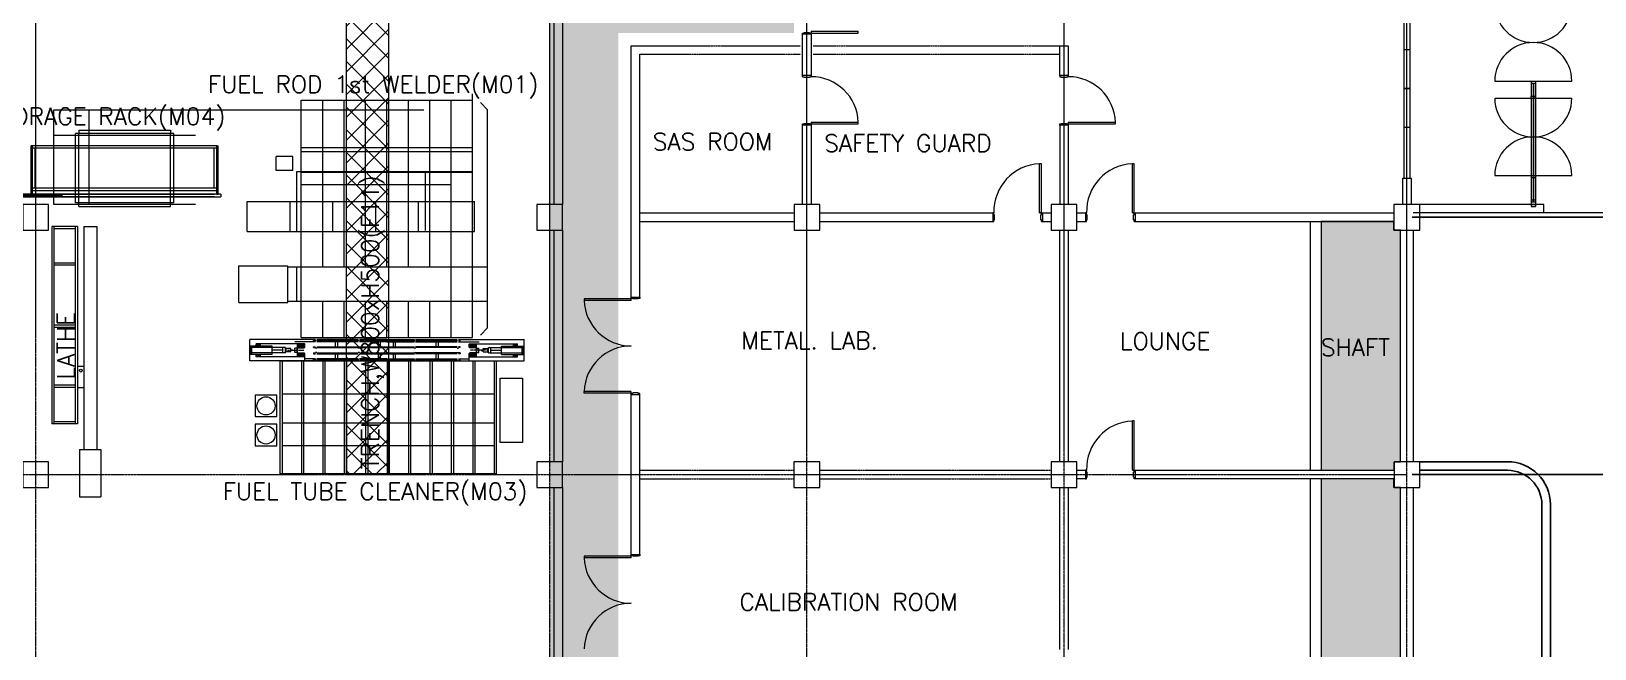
# Model space of a CAD drawing. Extents: x -59767 to 1106559, y -1290 to 1129522.
# Drawn here: x 122758 to 159242, y 250385 to 264782 of the extents above; entities that cross this region are included whole.
import ezdxf

# ---------------------------------------------------------------- set-up
doc = ezdxf.new("R2010")
doc.units = 0
doc.linetypes.add('CENTER', pattern=[2, 1.25, -0.25, 0.25, -0.25])
doc.linetypes.add('HIDDEN', pattern=[0.375, 0.25, -0.125])
doc.layers.get('Defpoints').update_dxf_attribs({"linetype": 'CONTINUOUS', "lineweight": 9})
for name, color, linetype, lineweight in [('COLUMN', 2, 'CONTINUOUS', 9), ('DOOR', 4, 'CONTINUOUS', 9), ('DRY WALL', 254, 'HIDDEN', 9), ('TEXT', 3, 'CONTINUOUS', 9), ('TRENCH', 9, 'CONTINUOUS', 9), ('WALL', 7, 'CONTINUOUS', 9), ('WALL_200', 3, 'CONTINUOUS', 9), ('WALL_300', 7, 'CONTINUOUS', 9), ('중간선', 5, 'CONTINUOUS', 9), ('중심선', 1, 'CENTER', 9), ('치수선', 6, 'CONTINUOUS', 9)]:
    doc.layers.add(name, color=color, linetype=linetype, lineweight=lineweight)
doc.layers.add('CY', color=4, linetype='CONTINUOUS')
doc.styles.get("Standard").update_dxf_attribs({"font": 'romans.shx', "bigfont": 'whtgtxt.shx'})
doc.dimstyles.new('ISO-25', dxfattribs={"dimscale": 200, "dimtxt": 3, "dimasz": 2.5, "dimexe": 1.25, "dimexo": 0.625, "dimtad": 1, "dimdec": 0, "dimdsep": 46, "dimtxsty": 'Standard', "dimcen": 2.5, "dimadec": 0, "dimazin": 0, "dimtp": 0.1, "dimtm": 0.1, "dimtfac": 0.6, "dimtdec": 0, "dimtmove": 0, "dimatfit": 3, "dimfxl": 1, "dimtvp": 1, "dimtolj": 1, "dimarcsym": 0})

# ---------------------------------------------------------------- blocks, each defined once
blk = doc.blocks.new('column600')
at = {"layer": 'COLUMN', "linetype": 'Continuous'}
blk.add_lwpolyline([(-300, -300), (300, -300), (300, 300), (-300, 300)], close=True, dxfattribs=at)
blk = doc.blocks.new('*D29')
at = {"layer": 'Defpoints', "color": 0, "transparency": 16777216}
for p in [(154858, 254445), (154858, 248445), (168302, 248445)]:
    blk.add_point(p, dxfattribs=at)
at = {"layer": '치수선', "color": 0, "lineweight": -2, "transparency": 16777216}
for p, q in [((154983, 254445), (168552, 254445)), ((168302, 253945), (168302, 248945)), ((154983, 248445), (168552, 248445))]:
    blk.add_line(p, q, dxfattribs=at)
at = {"layer": '치수선', "color": 0, "transparency": 16777216}
for points in [[(168219, 253945), (168386, 253945), (168302, 254445)], [(168219, 248945), (168386, 248945), (168302, 248445)]]:
    blk.add_solid(points, dxfattribs=at)
at = {"layer": '치수선', "color": 0, "transparency": 16777216, "insert": (167877, 251445), "char_height": 600, "attachment_point": 5, "rotation": 90}
blk.add_mtext('\\A1;6000', dxfattribs=at)
blk = doc.blocks.new('*D30')
at = {"layer": 'Defpoints', "color": 0, "transparency": 16777216}
for p in [(154858, 260445), (168302, 260445), (154858, 254445)]:
    blk.add_point(p, dxfattribs=at)
at = {"layer": '치수선', "color": 0, "lineweight": -2, "transparency": 16777216}
for p, q in [((154983, 260445), (168552, 260445)), ((168302, 254945), (168302, 259945)), ((154983, 254445), (168552, 254445))]:
    blk.add_line(p, q, dxfattribs=at)
at = {"layer": '치수선', "color": 0, "transparency": 16777216}
for points in [[(168219, 259945), (168386, 259945), (168302, 260445)], [(168219, 254945), (168386, 254945), (168302, 254445)]]:
    blk.add_solid(points, dxfattribs=at)
at = {"layer": '치수선', "color": 0, "transparency": 16777216, "insert": (167877, 257445), "char_height": 600, "attachment_point": 5, "rotation": 90}
blk.add_mtext('\\A1;6000', dxfattribs=at)
blk = doc.blocks.new('*D33')
at = {"layer": 'Defpoints', "color": 0, "transparency": 16777216}
for p in [(154858, 266445), (154858, 260445), (168302, 260445)]:
    blk.add_point(p, dxfattribs=at)
at = {"layer": '치수선', "color": 0, "lineweight": -2, "transparency": 16777216}
for p, q in [((154983, 266445), (168552, 266445)), ((168302, 265945), (168302, 260945)), ((154983, 260445), (168552, 260445))]:
    blk.add_line(p, q, dxfattribs=at)
at = {"layer": '치수선', "color": 0, "transparency": 16777216}
for points in [[(168219, 265945), (168386, 265945), (168302, 266445)], [(168219, 260945), (168386, 260945), (168302, 260445)]]:
    blk.add_solid(points, dxfattribs=at)
at = {"layer": '치수선', "color": 0, "transparency": 16777216, "insert": (167877, 263445), "char_height": 600, "attachment_point": 5, "rotation": 90}
blk.add_mtext('\\A1;6000', dxfattribs=at)
blk = doc.blocks.new('*D180')
at = {"layer": 'Defpoints', "color": 0}
for p in [(154857, 303095), (154858, 240445), (172985, 240445)]:
    blk.add_point(p, dxfattribs=at)
at = {"layer": '치수선', "color": 0, "lineweight": -2}
for p, q in [((154982, 303095), (173235, 303095)), ((172985, 302595), (172985, 240945)), ((154983, 240445), (173235, 240445))]:
    blk.add_line(p, q, dxfattribs=at)
at = {"layer": '치수선', "color": 0}
for points in [[(173069, 302595), (172902, 302595), (172985, 303095)], [(172902, 240945), (173069, 240945), (172985, 240445)]]:
    blk.add_solid(points, dxfattribs=at)
at = {"layer": '치수선', "color": 0, "insert": (172560, 271770), "char_height": 600, "attachment_point": 5, "rotation": 90}
blk.add_mtext('\\A1;62650', dxfattribs=at)

msp = doc.modelspace()

# ---------------------------------------------------------------- hatches: boundary and pattern name
at = {"layer": 'TRENCH'}
h = msp.add_hatch(dxfattribs=at)
h.set_pattern_fill('ANSI37', color=256, scale=3000)
h.set_pattern_definition([(45, (66590.67, 245394.85), (-265.165, 265.165), []), (135, (66590.67, 245394.85), (-265.165, -265.165), [])])
h.paths.add_polyline_path([(130102.6, 254444.5), (130103, 266344.3), (131103.2, 266344.3), (131102.8, 254444.5)])
at = {"layer": '중간선', "transparency": 33554585}
h = msp.add_hatch(dxfattribs=at)
h.set_pattern_fill('DOTS', color=6, scale=100)
h.set_pattern_definition([(0, (-53178.05, 300.01), (79.375, 158.75), [0, -158.75])])
h.paths.add_polyline_path([(134858.2, 240894.9), (134858.2, 266444.9), (140557.3, 266444.9), (140558.7, 264744.9), (136458.7, 264744.9), (136458.7, 240894.9)])
at = {"layer": '중간선'}
h = msp.add_hatch(dxfattribs=at)
h.set_pattern_fill('ANGLE', color=1, scale=10)
h.set_pattern_definition([(0, (0, 0), (0, 69.85), [50.8, -19.05]), (90, (0, 0), (-69.85, 4e-15), [50.8, -19.05])])
h.paths.add_polyline_path([(152857.2, 254544.9), (154558.2, 254544.9), (154558.2, 254744.9), (154711, 254744.8), (154711, 260144.9), (154557.1, 260144.9), (154557.1, 260344.9), (152857.2, 260344.9)])
h = msp.add_hatch(dxfattribs=at)
h.set_pattern_fill('ANGLE', color=1, scale=10)
h.set_pattern_definition([(0, (0.485, 3e-11), (0, 69.85), [50.8, -19.05]), (90, (0.485, 3e-11), (-69.85, 4e-15), [50.8, -19.05])])
h.paths.add_polyline_path([(152858.2, 254344.9), (154558.7, 254344.9), (154558.7, 254144.9), (154711.8, 254144.8), (154712, 248744.8), (154557.6, 248744.8), (154557.6, 248144.8), (154712, 248144.8), (154712.3, 240744.9), (154558.2, 240744.9), (154558.2, 240594.9), (152858.2, 240594.9)])
edge = h.paths.add_edge_path()
edge.add_line((152858.2, 240594.9), (152858.2, 254344.9))

# ---------------------------------------------------------------- linework, layer by layer
at = {"layer": 'CY'}
for p, q in [((157208.2, 254744.9), (155158.2, 254744.9)), ((157208.2, 254544.9), (155158.2, 254544.9)), ((158008.2, 253744.9), (158008.2, 239644.9)), ((158208.2, 253744.9), (158208.2, 239644.9))]:
    msp.add_line(p, q, dxfattribs=at)
for radius in [1000, 800]:
    msp.add_arc((157208.2, 253744.9), radius, 0, 90, dxfattribs=at)
at = {"layer": 'DOOR'}
for p, q in [((154784.8, 265542.1), (154784.8, 264348)), ((154934.8, 264348), (154934.8, 265542.1)), ((156908.2, 263619.9), (158708.2, 263619.9)), ((156908.2, 263219.9), (158708.2, 263219.9)), ((154784.8, 262548), (154784.8, 261355.7)), ((154934.8, 261355.7), (154934.8, 262548)), ((154758.2, 261355.7), (154758.2, 260744.9)), ((154758.2, 261355.7), (154958.2, 261355.7)), ((154958.2, 261355.7), (154958.2, 260744.9)), ((156908.2, 261419.9), (158708.2, 261419.9))]:
    msp.add_line(p, q, dxfattribs=at)
for points in [[(154784.8, 264348), (154784.8, 263448), (154934.8, 263448), (154934.8, 264348)], [(154784.8, 263448), (154784.8, 262548), (154934.8, 262548), (154934.8, 263448)]]:
    msp.add_lwpolyline(points, close=True, dxfattribs=at)
for centre, start, end in [((157808.2, 265419.9), 180, 0), ((157808.2, 263619.9), 0, 180), ((157808.2, 263219.9), 180, 0), ((157808.2, 261419.9), 0, 180)]:
    msp.add_arc(centre, 900, start, end, dxfattribs=at)
at = {"layer": 'DRY WALL', "linetype": 'HIDDEN', "lineweight": 9, "ltscale": 0.5}
for p, q in [((136758.2, 258579.9), (136758.2, 264444.9)), ((136758.2, 264444.9), (140710.8, 264444.9)), ((136958.2, 258579.9), (136958.2, 264244.9)), ((136958.2, 264244.9), (140710.8, 264244.9)), ((141007.7, 264444.8), (146958.2, 264444.8)), ((141007.7, 264244.8), (146758.2, 264244.8)), ((136758.2, 252504.8), (136758.2, 256384.9)), ((136958.2, 252551.8), (136958.2, 256337.9)), ((136958.2, 254544.5), (140556.9, 254544.5)), ((136958.2, 254344.5), (140556.9, 254344.5)), ((141157.8, 254544.5), (146556.9, 254544.5)), ((141157.8, 254344.5), (146556.9, 254344.5))]:
    msp.add_line(p, q, dxfattribs=at)
for points in [[(146757.8, 263750.8), (146758.2, 264444.8), (146958.2, 264444.8), (146957.8, 263722.8)], [(146757.8, 262622.8), (146756.7, 260744.9), (146556.7, 260744.9)], [(146957.1, 262622.8), (146956, 260744.9), (146756, 260744.9)]]:
    msp.add_lwpolyline(points, dxfattribs=at)
at = {"layer": 'TEXT', "lineweight": 9}
msp.add_line((133420.8, 254444.5), (133420.8, 254444.9), dxfattribs=at)
at = {"layer": 'TRENCH'}
msp.add_lwpolyline([(131103.2, 266344.3), (130103, 266344.3), (130102.6, 254444.5), (131102.8, 254444.5)], close=True, dxfattribs=at)
at = {"layer": 'WALL', "color": 0}
for p, q in [((140937.8, 264713.9), (140777.8, 264713.9)), ((140957.8, 264781.9), (142057.8, 264781.9)), ((140957.8, 264781.9), (140957.8, 264741.9)), ((140957.8, 264741.9), (142057.8, 264741.9)), ((142057.8, 264741.9), (142057.8, 264781.9)), ((140937.8, 263750.8), (140777.8, 263750.8)), ((146937.8, 263750.8), (146777.8, 263750.8)), ((140937.8, 262594.8), (140777.8, 262594.8)), ((140957.8, 262662.8), (142057.8, 262662.8)), ((140957.8, 262662.8), (140957.8, 262622.8)), ((140957.8, 262622.8), (142057.8, 262622.8)), ((142057.8, 262622.8), (142057.8, 262662.8)), ((146937.8, 262594.8), (146777.8, 262594.8)), ((146957.8, 262662.8), (148057.8, 262662.8)), ((146957.8, 262662.8), (146957.8, 262622.8)), ((146957.8, 262622.8), (148057.8, 262622.8)), ((148057.8, 262622.8), (148057.8, 262662.8)), ((146288.8, 260544.9), (146288.8, 261694.9)), ((146328.8, 261694.9), (146288.8, 261694.9)), ((146328.8, 260544.9), (146328.8, 261694.9)), ((148452.1, 260544.9), (148452.1, 261694.9)), ((148492.1, 261694.9), (148452.1, 261694.9)), ((148492.1, 260544.9), (148492.1, 261694.9)), ((145193.8, 260524.9), (145193.8, 260364.9)), ((146328.8, 260544.9), (146288.8, 260544.9)), ((146356.8, 260524.9), (146356.8, 260364.9)), ((147357.1, 260524.9), (147357.1, 260364.9)), ((148492.1, 260544.9), (148452.1, 260544.9)), ((148520.1, 260524.9), (148520.1, 260364.9)), ((136758.2, 258544.9), (135658.2, 258544.9)), ((135658.2, 258544.9), (135658.2, 258504.9)), ((136758.2, 258504.9), (135658.2, 258504.9)), ((136758.2, 258504.9), (136758.2, 258544.9)), ((136778.2, 258579.9), (136938.2, 258579.9)), ((136758.2, 256384.9), (135658.2, 256384.9)), ((135658.2, 256344.9), (135658.2, 256384.9)), ((136758.2, 256344.9), (135658.2, 256344.9)), ((136758.2, 256337.9), (136758.2, 256369.9)), ((136778.2, 256309.9), (136938.2, 256309.9)), ((148452.1, 254544.8), (148452.1, 255694.8)), ((148492.1, 255694.8), (148452.1, 255694.8)), ((148492.1, 254544.8), (148492.1, 255694.8)), ((147357.1, 254524.8), (147357.1, 254364.8)), ((148492.1, 254544.8), (148452.1, 254544.8)), ((148520.1, 254524.8), (148520.1, 254364.8)), ((136758.2, 252544.8), (135658.2, 252544.8)), ((135658.2, 252544.8), (135658.2, 252504.8)), ((136758.2, 252504.8), (135658.2, 252504.8)), ((136758.2, 252504.8), (136758.2, 252544.8)), ((136778.2, 252579.8), (136938.2, 252579.8))]:
    msp.add_line(p, q, dxfattribs=at)
for points in [[(140957.8, 264713.9), (140756.8, 264713.9), (140756.8, 264741.9), (140797.8, 264741.9), (140797.8, 264753.9), (140917.8, 264753.9), (140917.8, 264741.9), (140957.8, 264741.9)], [(140957.8, 263750.8), (140756.8, 263750.8), (140756.8, 263722.8), (140797.8, 263722.8), (140797.8, 263710.8), (140917.8, 263710.8), (140917.8, 263722.8), (140957.8, 263722.8)], [(146957.8, 263750.8), (146757.8, 263750.8), (146757.8, 263722.8), (146797.8, 263722.8), (146797.8, 263710.8), (146917.8, 263710.8), (146917.8, 263722.8), (146957.8, 263722.8)], [(140957.8, 262594.8), (140756.8, 262594.8), (140756.8, 262622.8), (140797.8, 262622.8), (140797.8, 262634.8), (140917.8, 262634.8), (140917.8, 262622.8), (140957.8, 262622.8)], [(146957.8, 262594.8), (146757.8, 262594.8), (146757.8, 262622.8), (146797.8, 262622.8), (146797.8, 262634.8), (146917.8, 262634.8), (146917.8, 262622.8), (146957.8, 262622.8)], [(145193.8, 260544.9), (145193.8, 260344.9), (145221.8, 260344.9), (145221.8, 260384.9), (145233.8, 260384.9), (145233.8, 260504.9), (145221.8, 260504.9), (145221.8, 260544.9)], [(146356.8, 260544.9), (146356.8, 260344.9), (146328.8, 260344.9), (146328.8, 260384.9), (146316.8, 260384.9), (146316.8, 260504.9), (146328.8, 260504.9), (146328.8, 260544.9)], [(147357.1, 260544.9), (147357.1, 260344.9), (147385.1, 260344.9), (147385.1, 260384.9), (147397.1, 260384.9), (147397.1, 260504.9), (147385.1, 260504.9), (147385.1, 260544.9)], [(148520.1, 260544.9), (148520.1, 260344.9), (148492.1, 260344.9), (148492.1, 260384.9), (148480.1, 260384.9), (148480.1, 260504.9), (148492.1, 260504.9), (148492.1, 260544.9)], [(136758.2, 258579.9), (136958.2, 258579.9), (136958.2, 258551.9), (136918.2, 258551.9), (136918.2, 258539.9), (136798.2, 258539.9), (136798.2, 258551.9), (136758.2, 258551.9)], [(136758.2, 256309.9), (136958.2, 256309.9), (136958.2, 256337.9), (136918.2, 256337.9), (136918.2, 256349.9), (136798.2, 256349.9), (136798.2, 256337.9), (136758.2, 256337.9)], [(147357.1, 254544.8), (147357.1, 254344.8), (147385.1, 254344.8), (147385.1, 254384.8), (147397.1, 254384.8), (147397.1, 254504.8), (147385.1, 254504.8), (147385.1, 254544.8)], [(148520.1, 254544.8), (148520.1, 254344.8), (148492.1, 254344.8), (148492.1, 254384.8), (148480.1, 254384.8), (148480.1, 254504.8), (148492.1, 254504.8), (148492.1, 254544.8)], [(136758.2, 252579.8), (136958.2, 252579.8), (136958.2, 252551.8), (136918.2, 252551.8), (136918.2, 252539.8), (136798.2, 252539.8), (136798.2, 252551.8), (136758.2, 252551.8)]]:
    msp.add_lwpolyline(points, close=True, dxfattribs=at)
for centre, radius, start, end in [((140957.8, 262622.8), 1100, 2.08394, 90), ((146957.8, 262622.8), 1100, 2.08394, 90), ((146334.8, 260581.5), 1113.6, 92.36526, 181.88666), ((148498.1, 260581.5), 1113.6, 92.36526, 181.88666), ((136758.2, 258544.9), 1100, 182.08394, 270), ((136758.2, 256344.9), 1100, 90, 177.91606), ((148498.1, 254581.5), 1113.6, 92.36526, 181.88666), ((136758.2, 252544.8), 1100, 182.08394, 270), ((136758.2, 250344.8), 1100, 90, 177.91606)]:
    msp.add_arc(centre, radius, start, end, dxfattribs=at)
at = {"layer": 'WALL_200', "ltscale": 0.5}
for p, q in [((136958.2, 260544.9), (140556.8, 260544.9)), ((141157.7, 260544.9), (145221.8, 260544.9)), ((146288.8, 260544.9), (146556.8, 260544.9)), ((147157.1, 260544.9), (147385.1, 260544.9)), ((148452.1, 260544.9), (154556.8, 260544.9)), ((136958.2, 260344.9), (140557.1, 260344.9)), ((141157.7, 260344.9), (145221.8, 260344.9)), ((146328.8, 260344.9), (146556.8, 260344.9)), ((147157.1, 260344.9), (147385.1, 260344.9)), ((148492.1, 260344.9), (154556.8, 260344.9)), ((152607.7, 254544.9), (152607.7, 260344.9)), ((152607.7, 240594.9), (152607.7, 254344.9))]:
    msp.add_line(p, q, dxfattribs=at)
for points in [[(135157.7, 266144.9), (135157.7, 260744.8), (134957.7, 260744.8), (134957.7, 266144.9)], [(135157.2, 260144.8), (135157.2, 254744.8), (134957.2, 254744.8), (134957.2, 260144.8)], [(146957.1, 260144.9), (146957.1, 254744.9), (146757.1, 254744.9), (146757.1, 260144.9)], [(135157.7, 254144.5), (135157.7, 248744.5), (134957.7, 248744.5), (134957.7, 254144.5)]]:
    msp.add_lwpolyline(points, close=True, dxfattribs=at)
for points in [[(140756.8, 263722.8), (140756.8, 264741.9)], [(140956.8, 264741.9), (140956.8, 263722.8)], [(140956.8, 262622.8), (140956.8, 260744.8), (140756.8, 260744.8), (140756.8, 262622.8)], [(147385.1, 254344.9), (147156.6, 254344.9), (147156.6, 254544.9), (147385.1, 254544.9)], [(148452.1, 254544.9), (154558.2, 254544.9), (154558.2, 254344.9), (148492.1, 254344.9)], [(146756.6, 250365.8), (146756.6, 254144.8), (146956.6, 254144.8), (146956.6, 250365.8)]]:
    msp.add_lwpolyline(points, dxfattribs=at)
at = {"layer": 'WALL_300', "linetype": 'Continuous', "lineweight": 9}
for p, q in [((157758.2, 263619.9), (157758.2, 263569.9)), ((157758.2, 263619.9), (157858.2, 263619.9)), ((157758.2, 263569.9), (157858.2, 263569.9)), ((157758.2, 263569.9), (157758.2, 260794.8)), ((157802.2, 263569.9), (157802.2, 260794.8)), ((157814.2, 263569.9), (157814.2, 260794.8)), ((157858.2, 263619.9), (157858.2, 263569.9)), ((157858.2, 263569.9), (157858.2, 260794.8)), ((157758.2, 263219.9), (157758.2, 263269.9)), ((157758.2, 263269.9), (157858.2, 263269.9)), ((157758.2, 263219.9), (157858.2, 263219.9)), ((157858.2, 263219.9), (157858.2, 263269.9)), ((157758.2, 261419.9), (157758.2, 261369.9)), ((157758.2, 261419.9), (157858.2, 261419.9)), ((157758.2, 261369.9), (157858.2, 261369.9)), ((157858.2, 261419.9), (157858.2, 261369.9)), ((158058.2, 260744.9), (155007.4, 260744.9)), ((164358.2, 260544.9), (155007.4, 260544.9)), ((157758.2, 260844.9), (157758.2, 260744.9)), ((157858.2, 260844.9), (157758.2, 260844.9)), ((157758.2, 260794.8), (157758.2, 260694.8)), ((157858.2, 260794.8), (157758.2, 260794.8)), ((157758.2, 260744.9), (157858.2, 260744.9)), ((157758.2, 260694.8), (157858.2, 260694.8)), ((157858.2, 260844.9), (157858.2, 260744.9)), ((157858.2, 260794.8), (157858.2, 260694.8)), ((158058.2, 260544.9), (158058.2, 260744.9)), ((154711, 254744.8), (154710.7, 260144.8)), ((155007, 260144.8), (155007, 254744.8)), ((154711.5, 248744.8), (154711.3, 254144.8)), ((155007.6, 254144.8), (155007.5, 248744.8))]:
    msp.add_line(p, q, dxfattribs=at)
at = {"layer": '중간선', "linetype": 'Continuous', "lineweight": 9}
for p, q in [((129058.2, 261476), (129058.2, 263176)), ((129058.2, 257641), (129058.2, 263176)), ((129058.2, 263176), (133058.2, 263176)), ((129558.2, 261476), (129558.2, 263176)), ((130058.2, 261476), (130058.2, 263176)), ((130558.2, 261476), (130558.2, 263176)), ((131058.2, 261476), (131058.2, 263176)), ((131558.2, 261476), (131558.2, 263176)), ((132058.2, 261476), (132058.2, 263176)), ((132558.2, 261476), (132558.2, 263176)), ((132558.2, 257641), (132558.2, 263176)), ((133058.2, 261476), (133058.2, 263176)), ((133408.2, 262951.9), (133244.6, 263122)), ((123288.1, 262952), (131917.8, 262952)), ((133408.2, 257866), (133408.2, 262951.9)), ((129058.2, 262076), (133058.2, 262076)), ((129058.2, 261976), (133058.2, 261976)), ((129058.2, 261496), (129058.2, 261976)), ((129558.2, 261496), (129558.2, 261976)), ((130058.2, 261496), (130058.2, 261976)), ((130558.2, 261496), (130558.2, 261976)), ((131058.2, 261496), (131058.2, 261976)), ((131558.2, 261496), (131558.2, 261976)), ((132058.2, 261496), (132058.2, 261976)), ((132558.2, 261496), (132558.2, 261976)), ((133058.2, 261496), (133058.2, 261976)), ((128473.2, 261536.4), (128473.2, 261866)), ((128858.2, 261866), (128473.2, 261866)), ((128858.2, 261536.4), (128858.2, 261866)), ((128858.2, 261536.4), (128473.2, 261536.4)), ((128958.2, 261516), (133058.2, 261516)), ((128958.2, 260111), (128958.2, 261516)), ((129058.2, 261496), (133058.2, 261496)), ((129558.2, 259286), (129558.2, 261516)), ((130058.2, 259286), (130058.2, 261516)), ((130558.2, 259286), (130558.2, 261516)), ((131058.2, 259286), (131058.2, 261516)), ((131558.2, 259286), (131558.2, 261516)), ((131958.2, 260136), (131958.2, 261516)), ((132058.2, 259286), (132058.2, 261516)), ((133058.2, 257641), (133058.2, 261516)), ((129058.2, 261206), (132558.2, 261206)), ((133408.2, 260396), (133408.2, 260886)), ((127798.2, 260816), (133098.2, 260816)), ((127798.2, 260116), (127798.2, 260816)), ((128798.2, 260116), (128798.2, 260816)), ((129798.2, 260116), (129798.2, 260816)), ((130798.2, 260116), (130798.2, 260816)), ((131798.2, 260116), (131798.2, 260816)), ((133098.2, 260116), (133098.2, 260816)), ((127798.2, 260116), (133098.2, 260116)), ((127598.2, 259316), (128748.2, 259316)), ((127598.2, 258456), (127598.2, 259316)), ((128748.2, 258456), (128748.2, 259316)), ((128748.2, 259286), (133408.2, 259286)), ((128958.2, 258486), (128958.2, 259286)), ((133408.2, 258521), (133408.2, 259321)), ((127598.2, 258456), (128748.2, 258456)), ((128748.2, 258486), (133408.2, 258486)), ((129558.2, 257641), (129558.2, 258486)), ((130058.2, 257641), (130058.2, 258486)), ((130558.2, 257641), (130558.2, 258486)), ((131058.2, 257641), (131058.2, 258486)), ((131558.2, 257641), (131558.2, 258486)), ((132058.2, 257641), (132058.2, 258486)), ((129058.2, 257641), (133058.2, 257641)), ((133408.2, 257866), (133244.6, 257696)), ((128568.2, 257093.9), (133618.2, 257093.9)), ((128568.2, 254465.6), (128568.2, 257093.9)), ((128618.2, 254465.6), (128618.2, 257093.9)), ((129068.2, 254465.6), (129068.2, 257093.9)), ((129118.2, 254465.6), (129118.2, 257093.9)), ((129568.2, 254465.6), (129568.2, 257093.9)), ((129618.2, 254465.6), (129618.2, 257093.9)), ((130068.2, 254465.6), (130068.2, 257093.9)), ((130118.2, 254465.6), (130118.2, 257093.9)), ((130568.2, 254465.6), (130568.2, 257093.9)), ((130618.2, 254465.6), (130618.2, 257093.9)), ((131068.2, 254465.6), (131068.2, 257093.9)), ((131118.2, 254465.6), (131118.2, 257093.9)), ((131568.2, 254465.6), (131568.2, 257093.9)), ((131618.2, 254465.6), (131618.2, 257093.9)), ((132068.2, 254465.6), (132068.2, 257093.9)), ((132118.2, 254465.6), (132118.2, 257093.9)), ((132568.2, 254465.6), (132568.2, 257093.9)), ((132618.2, 254465.6), (132618.2, 257093.9)), ((133068.2, 254465.6), (133068.2, 257093.9)), ((133118.2, 254465.6), (133118.2, 257093.9)), ((133568.2, 254465.6), (133568.2, 257093.9)), ((133618.2, 254465.6), (133618.2, 257093.9)), ((133701.8, 255190.6), (133701.8, 256696.6)), ((133701.8, 256696.6), (134219.3, 256696.6)), ((134219.3, 256696.6), (134219.3, 255190.6)), ((128486.5, 256297.9), (127986.5, 256297.9)), ((127986.5, 256297.9), (127986.5, 255797.9)), ((128486.5, 255797.9), (128486.5, 256297.9)), ((128618.2, 256330.6), (133568.2, 256330.6)), ((127986.5, 255797.9), (128486.5, 255797.9)), ((128486.5, 255618.4), (127986.5, 255618.4)), ((127986.5, 255618.4), (127986.5, 255118.4)), ((128486.5, 255118.4), (128486.5, 255618.4)), ((128618.2, 255651.1), (133568.2, 255651.1)), ((127986.5, 255118.4), (128486.5, 255118.4)), ((128618.2, 255125.6), (133568.2, 255125.6)), ((134219.3, 255190.6), (133701.8, 255190.6)), ((133618.2, 254465.6), (128568.2, 254465.6))]:
    msp.add_line(p, q, dxfattribs=at)
at = {"layer": '중간선'}
msp.add_line((133058.2, 263176), (133058.2, 263326), dxfattribs=at)
at = {"layer": '중간선', "lineweight": 9}
for p, q in [((123288.1, 260742), (123288.1, 262952)), ((124110.3, 260741.8), (124110.5, 262952)), ((126588.2, 262354.4), (123288.2, 262354.6)), ((123788.1, 260779.6), (123788.2, 262399.6)), ((123804.2, 262399.6), (123788.2, 262399.6)), ((123868.2, 262399.6), (123788.2, 262399.6)), ((123804.2, 262399.6), (123788.2, 262399.6)), ((123868.1, 260699.6), (123868.2, 262399.6)), ((123868.3, 262479.6), (123868.2, 262399.6)), ((126088.2, 262399.4), (123868.2, 262399.6)), ((123868.3, 262479.6), (126008.3, 262479.4)), ((126008.1, 260699.4), (126008.2, 262399.4)), ((126008.3, 262479.4), (126008.2, 262399.4)), ((126088.1, 260779.4), (126088.2, 262399.4)), ((122788.2, 262114.3), (122758.2, 262114.3)), ((122758.2, 260982.3), (122758.2, 262114.3)), ((122788.2, 261065), (122788.2, 262114.3)), ((127088.2, 262114.1), (122788.2, 262114.3)), ((122788.2, 260982.3), (122788.2, 262114.3)), ((127088.2, 262054.1), (122788.2, 262054.3)), ((122848.2, 261125), (122848.2, 262054.3)), ((127028.2, 261124.7), (127028.2, 262054.1)), ((127086.7, 262098.7), (127119.7, 262098.7)), ((127088.2, 261064.7), (127088.2, 262114.1)), ((127088.2, 260982.1), (127088.2, 262114.1)), ((127088.2, 262114.1), (127118.2, 262114)), ((127118.2, 260982), (127118.2, 262114)), ((114241, 260948.8), (123490.5, 260952.6)), ((125919.2, 260922.4), (122293.1, 260922.6)), ((122293.2, 260982.6), (125919.2, 260982.4)), ((122532.3, 260982.4), (127032.3, 260982.1)), ((127032.3, 260922.1), (122532.3, 260922.4)), ((127183.2, 260982), (122567.3, 260982.4)), ((122567.3, 260922.4), (127183.1, 260922)), ((122788.2, 260982.3), (122758.2, 260982.3)), ((127088.2, 261124.7), (122788.2, 261125)), ((127088.2, 261064.7), (122788.2, 261065)), ((127088.2, 260982.1), (127118.2, 260982)), ((127183.2, 260982), (127183.1, 260922)), ((126588.1, 260741.8), (123288.1, 260742)), ((126088.1, 260779.4), (123788.1, 260779.6)), ((123868.1, 260699.6), (126008.1, 260699.4)), ((123234.4, 260226.8), (123234.4, 255626.8)), ((123834.4, 260226.8), (123234.4, 260226.8)), ((123284.4, 260226.8), (123284.4, 255626.8)), ((123784.4, 260176.8), (123284.4, 260176.8)), ((123784.4, 260226.8), (123784.4, 255626.8)), ((123834.4, 260226.8), (123834.4, 255626.8)), ((123984.4, 260226.8), (124284.4, 260226.8)), ((123984.4, 260226.8), (123984.4, 255026.8)), ((124284.4, 260226.8), (124284.4, 255026.8)), ((123784.4, 259376.8), (123284.4, 259376.8)), ((123784.4, 259326.8), (123284.4, 259326.8)), ((123711.5, 257926.8), (123284.4, 257926.8)), ((123784.4, 257876.8), (123284.4, 257876.8)), ((123784.4, 257926.8), (123711.5, 257926.8)), ((123784.4, 257876.8), (123711.5, 257876.8)), ((129141.6, 257593.9), (127858.2, 257593.9)), ((127858.2, 257093.9), (127858.2, 257593.9)), ((129389.1, 257593.9), (129141.6, 257593.9)), ((129346.8, 257578.9), (129384.1, 257578.9)), ((129346.8, 257558.9), (129346.8, 257578.9)), ((129384.1, 257583.9), (129384.1, 257553.9)), ((129389.1, 257583.9), (129384.1, 257583.9)), ((130389.1, 257593.9), (129419.1, 257593.9)), ((129424.1, 257583.9), (129419.1, 257583.9)), ((129424.1, 257583.9), (129424.1, 257553.9)), ((129424.1, 257578.9), (130384.1, 257578.9)), ((130384.1, 257583.9), (130384.1, 257553.9)), ((130389.1, 257583.9), (130384.1, 257583.9)), ((131058.2, 257593.9), (130419.1, 257593.9)), ((130424.1, 257583.9), (130419.1, 257583.9)), ((130424.1, 257583.9), (130424.1, 257553.9)), ((130424.1, 257578.9), (131058.2, 257578.9)), ((131058.2, 257593.9), (131697.2, 257593.9)), ((131692.2, 257578.9), (131058.2, 257578.9)), ((131692.2, 257583.9), (131692.2, 257553.9)), ((131692.2, 257583.9), (131697.2, 257583.9)), ((131727.2, 257593.9), (132697.2, 257593.9)), ((131727.2, 257583.9), (131732.2, 257583.9)), ((131732.2, 257583.9), (131732.2, 257553.9)), ((132692.2, 257578.9), (131732.2, 257578.9)), ((132692.2, 257583.9), (132692.2, 257553.9)), ((132692.2, 257583.9), (132697.2, 257583.9)), ((132727.2, 257593.9), (132974.7, 257593.9)), ((132727.2, 257583.9), (132732.2, 257583.9)), ((132732.2, 257583.9), (132732.2, 257553.9)), ((132769.6, 257578.9), (132732.2, 257578.9)), ((132769.6, 257558.9), (132769.6, 257578.9)), ((132974.7, 257593.9), (134258.2, 257593.9)), ((134258.2, 257093.9), (134258.2, 257593.9)), ((128381.6, 257438.9), (127876.6, 257438.9)), ((127876.6, 257248.9), (127876.6, 257438.9)), ((128381.6, 257248.9), (127876.6, 257248.9)), ((127906.6, 257248.9), (127906.6, 257438.9)), ((128691.6, 257406.4), (127906.6, 257406.4)), ((128691.6, 257281.4), (127906.6, 257281.4)), ((129131.6, 257493.9), (128008.2, 257493.9)), ((128008.2, 257438.9), (128008.2, 257493.9)), ((128108.2, 257473.9), (128008.2, 257473.9)), ((128108.2, 257443.9), (128008.2, 257443.9)), ((128008.2, 257193.9), (128008.2, 257248.9)), ((128108.2, 257243.9), (128008.2, 257243.9)), ((128108.2, 257213.9), (128008.2, 257213.9)), ((128108.2, 257438.9), (128108.2, 257493.9)), ((128108.2, 257193.9), (128108.2, 257248.9)), ((128381.6, 257248.9), (128381.6, 257438.9)), ((128631.6, 257343.9), (128381.6, 257343.9)), ((128631.6, 257281.4), (128631.6, 257406.4)), ((128691.6, 257281.4), (128691.6, 257406.4)), ((128811.6, 257383.9), (128691.6, 257383.9)), ((128811.6, 257303.9), (128691.6, 257303.9)), ((128706.6, 257303.9), (128706.6, 257383.9)), ((128811.6, 257303.9), (128811.6, 257383.9)), ((128861.6, 257348.9), (128811.6, 257348.9)), ((128861.6, 257338.9), (128811.6, 257338.9)), ((128861.6, 257338.9), (128861.6, 257348.9)), ((129389.1, 257543.9), (128908.2, 257543.9)), ((128911.6, 257293.9), (128911.6, 257393.9)), ((128971.6, 257393.9), (128911.6, 257393.9)), ((128971.6, 257293.9), (128911.6, 257293.9)), ((128961.6, 257293.9), (128961.6, 257393.9)), ((128971.6, 257193.9), (128971.6, 257493.9)), ((129121.6, 257473.9), (128971.6, 257473.9)), ((129121.6, 257443.9), (128971.6, 257443.9)), ((129121.6, 257423.9), (128971.6, 257423.9)), ((128971.6, 257403.9), (129126.6, 257403.9)), ((128971.6, 257283.9), (129126.6, 257283.9)), ((129121.6, 257263.9), (128971.6, 257263.9)), ((129121.6, 257243.9), (128971.6, 257243.9)), ((129121.6, 257213.9), (128971.6, 257213.9)), ((129121.6, 257423.9), (129121.6, 257493.9)), ((129121.6, 257193.9), (129121.6, 257263.9)), ((129126.6, 257403.9), (129141.6, 257418.9)), ((129126.6, 257283.9), (129141.6, 257268.9)), ((129141.6, 257483.9), (129131.6, 257493.9)), ((129141.6, 257418.9), (129141.6, 257483.9)), ((129141.6, 257093.9), (129141.6, 257268.9)), ((129346.8, 257558.9), (129384.1, 257558.9)), ((129346.8, 257427.4), (129389.1, 257427.4)), ((129346.8, 257407.4), (129346.8, 257427.4)), ((129346.8, 257407.4), (129389.1, 257407.4)), ((129346.8, 257280.4), (129389.1, 257280.4)), ((129346.8, 257280.4), (129346.8, 257260.4)), ((129346.8, 257260.4), (129389.1, 257260.4)), ((129389.1, 257553.9), (129384.1, 257553.9)), ((129419.1, 257393.5), (129389.1, 257393.5)), ((129419.1, 257294.3), (129389.1, 257294.3)), ((129424.1, 257553.9), (129419.1, 257553.9)), ((130389.1, 257543.9), (129419.1, 257543.9)), ((129419.1, 257427.4), (130389.1, 257427.4)), ((129419.1, 257407.4), (130389.1, 257407.4)), ((129419.1, 257280.4), (130389.1, 257280.4)), ((129419.1, 257260.4), (130389.1, 257260.4)), ((129424.1, 257558.9), (130384.1, 257558.9)), ((129858.2, 257427.4), (129858.2, 257543.9)), ((129858.2, 257143.9), (129858.2, 257260.4)), ((129858.2, 257143.9), (129858.2, 257260.4)), ((129908.2, 257427.4), (129908.2, 257543.9)), ((129908.2, 257143.9), (129908.2, 257260.4)), ((129908.2, 257143.9), (129908.2, 257260.4)), ((130389.1, 257553.9), (130384.1, 257553.9)), ((130419.1, 257393.5), (130389.1, 257393.5)), ((130419.1, 257294.3), (130389.1, 257294.3)), ((130424.1, 257553.9), (130419.1, 257553.9)), ((131058.2, 257543.9), (130419.1, 257543.9)), ((130419.1, 257427.4), (131697.2, 257427.4)), ((130419.1, 257407.4), (131697.2, 257407.4)), ((130419.1, 257280.4), (131697.2, 257280.4)), ((130419.1, 257260.4), (131697.2, 257260.4)), ((130424.1, 257558.9), (131058.2, 257558.9)), ((130858.2, 257427.4), (130858.2, 257543.9)), ((130858.2, 257143.9), (130858.2, 257260.4)), ((130908.2, 257427.4), (130908.2, 257543.9)), ((130908.2, 257143.9), (130908.2, 257260.4)), ((131692.2, 257558.9), (131058.2, 257558.9)), ((131058.2, 257543.9), (131697.2, 257543.9)), ((131208.2, 257427.4), (131208.2, 257543.9)), ((131208.2, 257143.9), (131208.2, 257260.4)), ((131258.2, 257427.4), (131258.2, 257543.9)), ((131258.2, 257143.9), (131258.2, 257260.4)), ((131692.2, 257553.9), (131697.2, 257553.9)), ((131697.2, 257393.5), (131727.2, 257393.5)), ((131697.2, 257294.3), (131727.2, 257294.3)), ((131727.2, 257553.9), (131732.2, 257553.9)), ((131727.2, 257543.9), (132697.2, 257543.9)), ((132697.2, 257427.4), (131727.2, 257427.4)), ((132697.2, 257407.4), (131727.2, 257407.4)), ((132697.2, 257280.4), (131727.2, 257280.4)), ((132697.2, 257260.4), (131727.2, 257260.4)), ((132692.2, 257558.9), (131732.2, 257558.9)), ((132208.2, 257427.4), (132208.2, 257543.9)), ((132208.2, 257143.9), (132208.2, 257260.4)), ((132258.2, 257427.4), (132258.2, 257543.9)), ((132258.2, 257143.9), (132258.2, 257260.4)), ((132692.2, 257553.9), (132697.2, 257553.9)), ((132697.2, 257393.5), (132727.2, 257393.5)), ((132697.2, 257294.3), (132727.2, 257294.3)), ((132727.2, 257553.9), (132732.2, 257553.9)), ((132727.2, 257543.9), (133208.2, 257543.9)), ((132769.6, 257427.4), (132727.2, 257427.4)), ((132769.6, 257407.4), (132727.2, 257407.4)), ((132769.6, 257280.4), (132727.2, 257280.4)), ((132769.6, 257260.4), (132727.2, 257260.4)), ((132769.6, 257558.9), (132732.2, 257558.9)), ((132769.6, 257407.4), (132769.6, 257427.4)), ((132769.6, 257280.4), (132769.6, 257260.4)), ((132974.7, 257483.9), (132984.7, 257493.9)), ((132974.7, 257418.9), (132974.7, 257483.9)), ((132989.7, 257403.9), (132974.7, 257418.9)), ((132989.7, 257283.9), (132974.7, 257268.9)), ((132974.7, 257093.9), (132974.7, 257268.9)), ((132984.7, 257493.9), (134108.2, 257493.9)), ((133144.7, 257403.9), (132989.7, 257403.9)), ((133144.7, 257283.9), (132989.7, 257283.9)), ((132994.7, 257423.9), (132994.7, 257493.9)), ((132994.7, 257473.9), (133144.7, 257473.9)), ((132994.7, 257443.9), (133144.7, 257443.9)), ((132994.7, 257423.9), (133144.7, 257423.9)), ((132994.7, 257193.9), (132994.7, 257263.9)), ((132994.7, 257263.9), (133144.7, 257263.9)), ((132994.7, 257243.9), (133144.7, 257243.9)), ((132994.7, 257213.9), (133144.7, 257213.9)), ((133144.7, 257193.9), (133144.7, 257493.9)), ((133144.7, 257393.9), (133204.7, 257393.9)), ((133144.7, 257293.9), (133204.7, 257293.9)), ((133154.7, 257293.9), (133154.7, 257393.9)), ((133204.7, 257293.9), (133204.7, 257393.9)), ((133254.7, 257338.9), (133254.7, 257348.9)), ((133254.7, 257348.9), (133304.7, 257348.9)), ((133254.7, 257338.9), (133304.7, 257338.9)), ((133304.7, 257303.9), (133304.7, 257383.9)), ((133304.7, 257383.9), (133424.7, 257383.9)), ((133304.7, 257303.9), (133424.7, 257303.9)), ((133409.7, 257303.9), (133409.7, 257383.9)), ((133424.7, 257406.4), (134209.7, 257406.4)), ((133424.7, 257281.4), (133424.7, 257406.4)), ((133424.7, 257281.4), (134209.7, 257281.4)), ((133484.7, 257281.4), (133484.7, 257406.4)), ((133484.7, 257343.9), (133734.7, 257343.9)), ((133734.7, 257438.9), (134239.7, 257438.9)), ((133734.7, 257248.9), (133734.7, 257438.9)), ((133734.7, 257248.9), (134239.7, 257248.9)), ((134008.2, 257438.9), (134008.2, 257493.9)), ((134008.2, 257473.9), (134108.2, 257473.9)), ((134008.2, 257443.9), (134108.2, 257443.9)), ((134008.2, 257193.9), (134008.2, 257248.9)), ((134008.2, 257243.9), (134108.2, 257243.9)), ((134008.2, 257213.9), (134108.2, 257213.9)), ((134108.2, 257438.9), (134108.2, 257493.9)), ((134108.2, 257193.9), (134108.2, 257248.9)), ((134209.7, 257248.9), (134209.7, 257438.9)), ((134239.7, 257248.9), (134239.7, 257438.9)), ((123834.4, 256976.8), (123984.4, 256976.8)), ((129141.6, 257093.9), (127858.2, 257093.9)), ((129141.6, 257193.9), (128008.2, 257193.9)), ((129389.1, 257143.9), (129141.6, 257143.9)), ((129389.1, 257093.9), (129141.6, 257093.9)), ((129346.8, 257128.9), (129384.1, 257128.9)), ((129346.8, 257108.9), (129346.8, 257128.9)), ((129346.8, 257108.9), (129384.1, 257108.9)), ((129384.1, 257133.9), (129384.1, 257103.9)), ((129389.1, 257133.9), (129384.1, 257133.9)), ((129389.1, 257103.9), (129384.1, 257103.9)), ((130389.1, 257143.9), (129419.1, 257143.9)), ((129424.1, 257133.9), (129419.1, 257133.9)), ((129424.1, 257103.9), (129419.1, 257103.9)), ((130389.1, 257093.9), (129419.1, 257093.9)), ((129424.1, 257133.9), (129424.1, 257103.9)), ((129424.1, 257128.9), (130384.1, 257128.9)), ((129424.1, 257108.9), (130384.1, 257108.9)), ((130384.1, 257133.9), (130384.1, 257103.9)), ((130389.1, 257133.9), (130384.1, 257133.9)), ((130389.1, 257103.9), (130384.1, 257103.9)), ((131058.2, 257143.9), (130419.1, 257143.9)), ((130424.1, 257133.9), (130419.1, 257133.9)), ((130424.1, 257103.9), (130419.1, 257103.9)), ((131058.2, 257093.9), (130419.1, 257093.9)), ((130424.1, 257133.9), (130424.1, 257103.9)), ((130424.1, 257128.9), (131058.2, 257128.9)), ((130424.1, 257108.9), (131058.2, 257108.9)), ((131058.2, 257143.9), (131697.2, 257143.9)), ((131692.2, 257128.9), (131058.2, 257128.9)), ((131692.2, 257108.9), (131058.2, 257108.9)), ((131058.2, 257093.9), (131697.2, 257093.9)), ((131692.2, 257133.9), (131697.2, 257133.9)), ((131692.2, 257133.9), (131692.2, 257103.9)), ((131692.2, 257103.9), (131697.2, 257103.9)), ((131727.2, 257143.9), (132697.2, 257143.9)), ((131727.2, 257133.9), (131732.2, 257133.9)), ((131727.2, 257103.9), (131732.2, 257103.9)), ((131727.2, 257093.9), (132697.2, 257093.9)), ((131732.2, 257133.9), (131732.2, 257103.9)), ((132692.2, 257128.9), (131732.2, 257128.9)), ((132692.2, 257108.9), (131732.2, 257108.9)), ((132692.2, 257133.9), (132692.2, 257103.9)), ((132692.2, 257133.9), (132697.2, 257133.9)), ((132692.2, 257103.9), (132697.2, 257103.9)), ((132727.2, 257143.9), (132974.7, 257143.9)), ((132727.2, 257133.9), (132732.2, 257133.9)), ((132727.2, 257103.9), (132732.2, 257103.9)), ((132727.2, 257093.9), (132974.7, 257093.9)), ((132732.2, 257133.9), (132732.2, 257103.9)), ((132769.6, 257128.9), (132732.2, 257128.9)), ((132769.6, 257108.9), (132732.2, 257108.9)), ((132769.6, 257108.9), (132769.6, 257128.9)), ((132974.7, 257193.9), (134108.2, 257193.9)), ((132974.7, 257093.9), (134258.2, 257093.9)), ((123784.4, 256526.8), (123284.4, 256526.8)), ((123784.4, 256476.8), (123284.4, 256476.8)), ((123834.4, 256476.8), (123984.4, 256476.8)), ((123834.4, 255626.8), (123234.4, 255626.8)), ((123784.4, 255676.8), (123284.4, 255676.8)), ((123884.4, 255026.8), (124384.4, 255026.8)), ((123884.4, 255026.8), (123884.4, 253926.8)), ((124384.4, 255026.8), (124384.4, 253926.8)), ((123884.4, 253926.8), (124384.4, 253926.8))]:
    msp.add_line(p, q, dxfattribs=at)
at = {"layer": '중간선', "linetype": 'CENTER', "lineweight": 9, "ltscale": 0.5}
for p, q in [((128738.5, 257343.9), (129120.2, 257343.9)), ((133377.9, 257343.9), (132996.2, 257343.9))]:
    msp.add_line(p, q, dxfattribs=at)
at = {"layer": '중간선', "color": 2}
for points in [[(152857.2, 254544.9), (154558.2, 254544.9), (154558.2, 254744.9), (154711, 254744.8), (154711, 260144.9), (154557.1, 260144.9), (154557.1, 260344.9), (152857.2, 260344.9), (152857.2, 254544.9)], [(152857.2, 254544.9), (154558.2, 254544.9)], [(152857.2, 254344.9), (152857.2, 240594.9), (154557.2, 240594.9), (154557.2, 240744.9), (154711.3, 240744.9), (154711.1, 248144.8), (154556.7, 248144.8), (154556.7, 248744.8), (154711, 248744.8), (154710.8, 254144.8), (154557.7, 254144.9), (154557.7, 254344.9), (152857.2, 254344.9), (152857.2, 240594.9)]]:
    msp.add_lwpolyline(points, dxfattribs=at)
at = {"layer": '중간선', "lineweight": 9}
msp.add_circle((123914.8, 256869.4), 34.4, dxfattribs=at)
at = {"layer": '중간선', "linetype": 'Continuous', "lineweight": 9}
for centre in [(128236.5, 256047.9), (128236.5, 255368.4)]:
    msp.add_circle(centre, 211, dxfattribs=at)
at = {"layer": '중심선'}
for p, q in [((122858.2, 303942.2), (122858.2, 240444.9)), ((134858.2, 240444.9), (134858.2, 303942.2)), ((140858.2, 240444.9), (140858.2, 303942.2)), ((146858.2, 240444.9), (146858.2, 303942.2)), ((154858.2, 240444.9), (154858.2, 303942.2)), ((28557.7, 254444.9), (154858.2, 254444.9))]:
    msp.add_line(p, q, dxfattribs=at)

# ---------------------------------------------------------------- block references
at = {"layer": 'COLUMN', "linetype": 'Continuous'}
for p in [(122857.7, 260444.9), (134857.2, 260444.8), (140857.1, 260444.9), (146857.1, 260444.9), (154857.1, 260444.9), (122857.7, 254444.9), (134857.2, 254444.5), (140856.6, 254444.8), (146856.6, 254444.8), (154858.2, 254444.9)]:
    msp.add_blockref('column600', p, dxfattribs=at)

# ---------------------------------------------------------------- texts
at = {"layer": 'TEXT', "lineweight": 9}
for s, p in [('FUEL ROD 1st WELDER(M01)', (126879.9, 263346)), ('TUBE STORAGE RACK(M04)', (120090.1, 262600.6)), ('SAS ROOM', (137261.4, 262010)), ('SAFETY GUARD', (141262.2, 261971.6)), ('METAL. LAB.', (139328.2, 257371.8)), ('LOUNGE', (148164.8, 257356.7)), ('SHAFT', (152853.3, 257210.4)), ('FUEL TUBE CLEANER(M03)', (127226.1, 253854.9)), ('CALIBRATION ROOM', (139284.4, 251274.6))]:
    msp.add_text(s, height=400, dxfattribs=at).set_placement(p)
for s, p in [('TRENCH,W800xH500(F11)', (130865.6, 254567.9)), ('LATHE', (123764.4, 256662.1))]:
    msp.add_text(s, height=400, rotation=90, dxfattribs=at).set_placement(p)

# ---------------------------------------------------------------- dimensions: what is measured, and where the dimension line sits
at = {"layer": '치수선'}
dim = msp.add_linear_dim(base=(172985.2, 240444.9), p1=(154856.8, 303094.9), p2=(154857.7, 240444.9), angle=90, dimstyle='ISO-25', dxfattribs=at)
dim.commit()
dim.dimension.update_dxf_attribs({"geometry": '*D180', "text_midpoint": (172985.2, 271769.9), "dimtype": 160})
for base, p1, p2, picture, middle in [((168302.4, 260444.9), (154858.2, 266444.9), (154858.2, 260444.9), '*D33', (167877.4, 263444.9)), ((168302.4, 260444.9), (154858.2, 254444.9), (154858.2, 260444.9), '*D30', (167877.4, 257444.9)), ((168302.4, 248444.9), (154858.2, 254444.9), (154858.2, 248444.9), '*D29', (167877.4, 251444.9))]:
    dim = msp.add_linear_dim(base=base, p1=p1, p2=p2, angle=90, dimstyle='ISO-25', dxfattribs=at)
    dim.commit()
    dim.dimension.update_dxf_attribs({"geometry": picture, "text_midpoint": middle})

doc.saveas('drawing.dxf')
